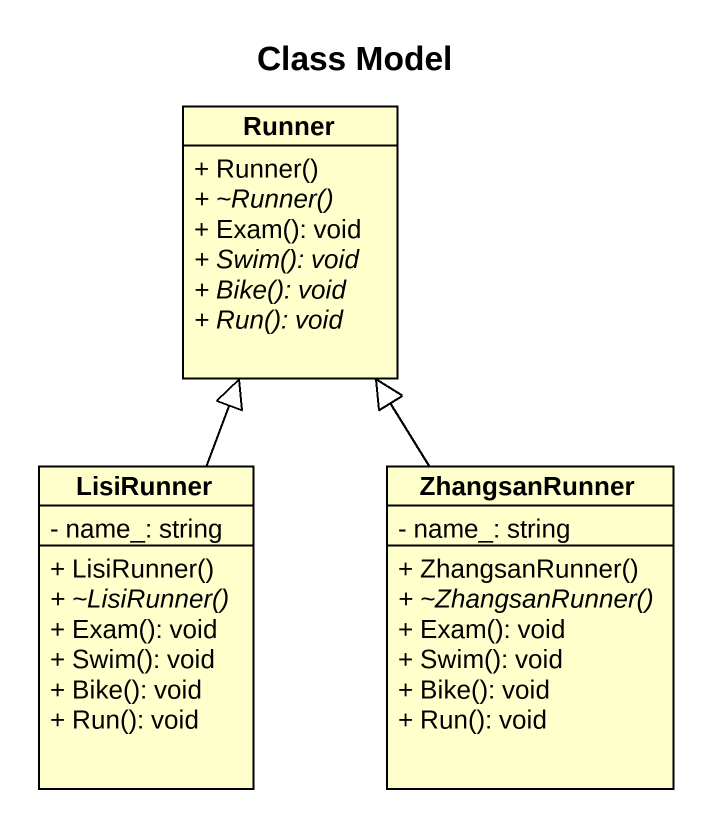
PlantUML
@startuml
title Class Model
hide circle
hide empty members
skinparam classAttributeIconSize 0
class Runner {
  + Runner()
  {abstract} + ~Runner()
  + Exam(): void
  {abstract} + Swim(): void
  {abstract} + Bike(): void
  {abstract} + Run(): void
}
class LisiRunner {
  - name_: string
  + LisiRunner()
  {abstract} + ~LisiRunner()
  + Exam(): void
  + Swim(): void
  + Bike(): void
  + Run(): void
}
class ZhangsanRunner {
  - name_: string
  + ZhangsanRunner()
  {abstract} + ~ZhangsanRunner()
  + Exam(): void
  + Swim(): void
  + Bike(): void
  + Run(): void
}
LisiRunner -up-|> Runner
ZhangsanRunner -up-|> Runner
@enduml
